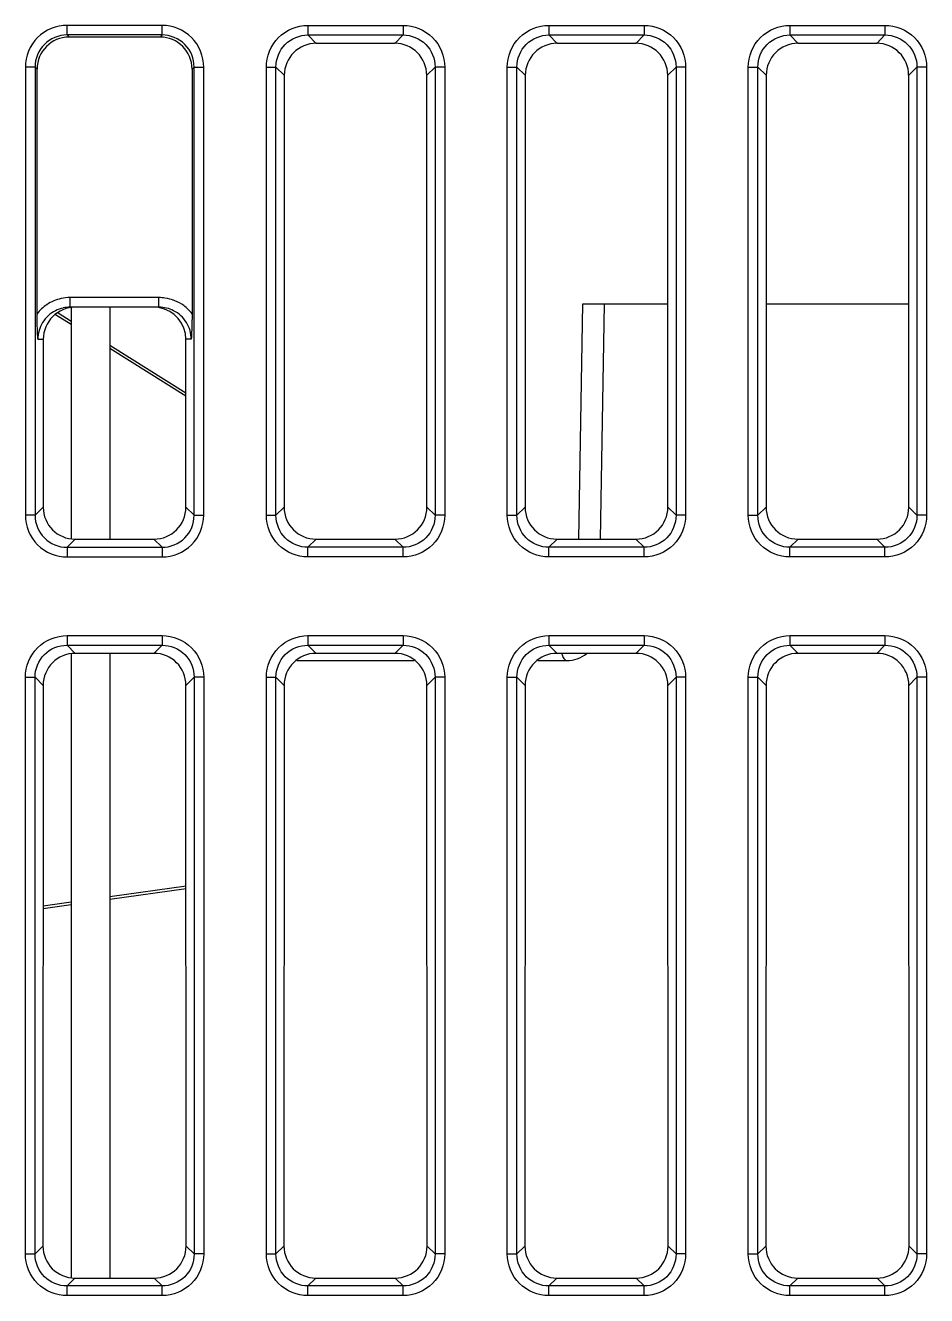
# Model space of a CAD drawing. Header units: millimetres. Extents: x 1211 to 2052, y 913 to 1507.
# Drawn here: x 1358.14 to 1386.19, y 971.94 to 1011.49 of the extents above; entities that cross this region are included whole.
import ezdxf

# ---------------------------------------------------------------- set-up
doc = ezdxf.new("R2010")
doc.units = ezdxf.units.MM
for name, color, linetype in [('F08025N45D024_SM100-13SOLIDLINE', 7, 'Continuous'), ('VF-51-H001SOLIDLINE', 7, 'Continuous'), ('VF-51-P003SOLIDLINE', 7, 'Continuous')]:
    doc.layers.add(name, color=color, linetype=linetype)

msp = doc.modelspace()

# ---------------------------------------------------------------- linework, layer by layer
at = {"layer": 'F08025N45D024_SM100-13SOLIDLINE', "linetype": 'Continuous'}
for p, q in [((1359.57, 1002.174), (1359.082, 1002.479)), ((1359.167, 1002.536), (1359.57, 1002.284)), ((1360.77, 1001.533), (1363.14, 1000.051)), ((1363.14, 999.941), (1360.77, 1001.424)), ((1360.77, 984.369), (1363.145, 984.701)), ((1363.145, 984.608), (1360.77, 984.275)), ((1358.695, 984.078), (1359.57, 984.2)), ((1359.57, 984.107), (1358.695, 983.984))]:
    msp.add_line(p, q, dxfattribs=at)
at = {"layer": 'VF-51-H001SOLIDLINE', "linetype": 'Continuous'}
for p, q in [((1359.57, 1002.687), (1359.57, 995.492)), ((1360.77, 1002.714), (1360.77, 995.492)), ((1359.57, 991.936), (1359.57, 972.485)), ((1360.77, 991.936), (1360.77, 972.485))]:
    msp.add_line(p, q, dxfattribs=at)
at = {"layer": 'VF-51-P003SOLIDLINE', "linetype": 'Continuous'}
for p, q in [((1359.44, 1011.19), (1359.44, 1011.488)), ((1362.4, 1011.488), (1359.44, 1011.488)), ((1362.4, 1011.19), (1362.4, 1011.488)), ((1366.94, 1011.488), (1366.94, 1011.19)), ((1366.94, 1011.488), (1369.9, 1011.488)), ((1369.9, 1011.488), (1369.9, 1011.19)), ((1374.44, 1011.488), (1374.44, 1011.19)), ((1374.44, 1011.488), (1377.4, 1011.488)), ((1377.4, 1011.488), (1377.4, 1011.19)), ((1381.94, 1011.488), (1384.9, 1011.488)), ((1381.94, 1011.488), (1381.94, 1011.19)), ((1384.9, 1011.488), (1384.9, 1011.19)), ((1359.44, 1011.19), (1359.504, 1011.126)), ((1362.4, 1011.19), (1359.44, 1011.19)), ((1362.336, 1011.126), (1359.504, 1011.126)), ((1362.4, 1011.19), (1362.336, 1011.126)), ((1366.94, 1011.19), (1367.199, 1010.93)), ((1366.94, 1011.19), (1369.9, 1011.19)), ((1369.641, 1010.93), (1367.199, 1010.93)), ((1369.9, 1011.19), (1369.641, 1010.93)), ((1374.44, 1011.19), (1377.4, 1011.19)), ((1374.44, 1011.19), (1374.699, 1010.93)), ((1377.141, 1010.93), (1374.699, 1010.93)), ((1377.4, 1011.19), (1377.141, 1010.93)), ((1381.94, 1011.19), (1384.9, 1011.19)), ((1381.94, 1011.19), (1382.199, 1010.93)), ((1384.641, 1010.93), (1382.199, 1010.93)), ((1384.9, 1011.19), (1384.641, 1010.93)), ((1358.145, 1010.193), (1358.145, 996.234)), ((1358.444, 1010.193), (1358.145, 1010.193)), ((1358.444, 1010.193), (1358.444, 996.234)), ((1358.444, 1010.193), (1358.507, 1010.13)), ((1358.507, 1002.512), (1358.507, 1010.13)), ((1363.396, 1010.193), (1363.332, 1010.13)), ((1363.332, 1010.13), (1363.332, 1002.512)), ((1363.396, 996.234), (1363.396, 1010.193)), ((1363.396, 1010.193), (1363.695, 1010.193)), ((1363.695, 996.234), (1363.695, 1010.193)), ((1365.645, 996.234), (1365.645, 1010.193)), ((1365.645, 1010.193), (1365.944, 1010.193)), ((1365.944, 996.234), (1365.944, 1010.193)), ((1365.944, 1010.193), (1366.203, 1009.935)), ((1370.896, 1010.193), (1370.637, 1009.935)), ((1370.896, 1010.193), (1370.896, 996.234)), ((1371.195, 1010.193), (1370.896, 1010.193)), ((1371.195, 1010.193), (1371.195, 996.234)), ((1373.145, 996.234), (1373.145, 1010.193)), ((1373.145, 1010.193), (1373.444, 1010.193)), ((1373.444, 996.234), (1373.444, 1010.193)), ((1373.444, 1010.193), (1373.703, 1009.935)), ((1378.396, 1010.193), (1378.137, 1009.935)), ((1378.396, 1010.193), (1378.396, 996.234)), ((1378.695, 1010.193), (1378.396, 1010.193)), ((1378.695, 1010.193), (1378.695, 996.234)), ((1380.645, 1010.193), (1380.944, 1010.193)), ((1380.645, 996.234), (1380.645, 1010.193)), ((1380.944, 1010.193), (1381.203, 1009.935)), ((1380.944, 996.234), (1380.944, 1010.193)), ((1385.896, 1010.193), (1385.637, 1009.935)), ((1386.195, 1010.193), (1385.896, 1010.193)), ((1385.896, 1010.193), (1385.896, 996.234)), ((1386.195, 1010.193), (1386.195, 996.234)), ((1366.203, 1009.935), (1366.198, 996.488)), ((1370.641, 996.488), (1370.637, 1009.935)), ((1373.703, 1009.935), (1373.698, 996.488)), ((1378.141, 996.488), (1378.137, 1009.935)), ((1381.203, 1009.935), (1381.198, 996.488)), ((1385.641, 996.488), (1385.637, 1009.935)), ((1359.537, 1002.714), (1359.537, 1003.014)), ((1362.302, 1003.014), (1359.537, 1003.014)), ((1362.302, 1002.714), (1362.302, 1003.014)), ((1362.302, 1002.714), (1359.537, 1002.714)), ((1375.368, 995.492), (1375.5, 1002.814)), ((1375.5, 1002.814), (1378.139, 1002.814)), ((1376.042, 995.492), (1376.17, 1002.814)), ((1381.2, 1002.814), (1385.639, 1002.814)), ((1358.531, 1001.714), (1358.7, 1001.714)), ((1358.7, 1001.714), (1358.698, 996.488)), ((1363.141, 996.488), (1363.14, 1001.714)), ((1363.308, 1001.714), (1363.14, 1001.714)), ((1358.444, 996.234), (1358.698, 996.488)), ((1363.396, 996.234), (1363.141, 996.488)), ((1365.944, 996.234), (1366.198, 996.488)), ((1370.896, 996.234), (1370.641, 996.488)), ((1373.444, 996.234), (1373.698, 996.488)), ((1378.396, 996.234), (1378.141, 996.488)), ((1380.944, 996.234), (1381.198, 996.488)), ((1385.896, 996.234), (1385.641, 996.488)), ((1358.444, 996.234), (1358.145, 996.234)), ((1363.396, 996.234), (1363.695, 996.234)), ((1365.645, 996.234), (1365.944, 996.234)), ((1371.195, 996.234), (1370.896, 996.234)), ((1373.145, 996.234), (1373.444, 996.234)), ((1378.695, 996.234), (1378.396, 996.234)), ((1380.645, 996.234), (1380.944, 996.234)), ((1386.195, 996.234), (1385.896, 996.234)), ((1359.44, 995.238), (1359.694, 995.492)), ((1359.694, 995.492), (1362.145, 995.492)), ((1362.4, 995.238), (1362.145, 995.492)), ((1366.94, 995.238), (1367.194, 995.492)), ((1367.194, 995.492), (1369.645, 995.492)), ((1369.9, 995.238), (1369.645, 995.492)), ((1374.44, 995.238), (1374.694, 995.492)), ((1374.694, 995.492), (1377.145, 995.492)), ((1377.4, 995.238), (1377.145, 995.492)), ((1381.94, 995.238), (1382.194, 995.492)), ((1382.194, 995.492), (1384.645, 995.492)), ((1384.9, 995.238), (1384.645, 995.492)), ((1359.44, 995.238), (1359.44, 994.939)), ((1359.44, 995.238), (1362.4, 995.238)), ((1362.4, 995.238), (1362.4, 994.939)), ((1366.94, 994.939), (1366.94, 995.238)), ((1369.9, 995.238), (1366.94, 995.238)), ((1369.9, 994.939), (1369.9, 995.238)), ((1377.4, 995.238), (1374.44, 995.238)), ((1374.44, 994.939), (1374.44, 995.238)), ((1377.4, 994.939), (1377.4, 995.238)), ((1384.9, 995.238), (1381.94, 995.238)), ((1381.94, 994.939), (1381.94, 995.238)), ((1384.9, 994.939), (1384.9, 995.238)), ((1359.44, 994.939), (1362.4, 994.939)), ((1369.9, 994.939), (1366.94, 994.939)), ((1377.4, 994.939), (1374.44, 994.939)), ((1384.9, 994.939), (1381.94, 994.939)), ((1359.44, 992.488), (1362.4, 992.488)), ((1359.44, 992.488), (1359.44, 992.19)), ((1362.4, 992.488), (1362.4, 992.19)), ((1366.94, 992.488), (1369.9, 992.488)), ((1366.94, 992.488), (1366.94, 992.19)), ((1369.9, 992.488), (1369.9, 992.19)), ((1374.44, 992.488), (1377.4, 992.488)), ((1374.44, 992.488), (1374.44, 992.19)), ((1377.4, 992.488), (1377.4, 992.19)), ((1381.94, 992.488), (1384.9, 992.488)), ((1381.94, 992.488), (1381.94, 992.19)), ((1384.9, 992.488), (1384.9, 992.19)), ((1359.44, 992.19), (1359.693, 991.936)), ((1359.44, 992.19), (1362.4, 992.19)), ((1362.146, 991.936), (1359.693, 991.936)), ((1362.4, 992.19), (1362.146, 991.936)), ((1366.94, 992.19), (1369.9, 992.19)), ((1366.94, 992.19), (1367.193, 991.936)), ((1369.646, 991.936), (1367.193, 991.936)), ((1369.9, 992.19), (1369.646, 991.936)), ((1374.44, 992.19), (1377.4, 992.19)), ((1374.44, 992.19), (1374.693, 991.936)), ((1377.146, 991.936), (1374.693, 991.936)), ((1377.4, 992.19), (1377.146, 991.936)), ((1381.94, 992.19), (1384.9, 992.19)), ((1381.94, 992.19), (1382.193, 991.936)), ((1384.646, 991.936), (1382.193, 991.936)), ((1384.9, 992.19), (1384.646, 991.936)), ((1366.591, 991.714), (1370.249, 991.714)), ((1374.091, 991.714), (1374.993, 991.714)), ((1358.145, 973.234), (1358.145, 991.193)), ((1358.145, 991.193), (1358.444, 991.193)), ((1358.444, 991.193), (1358.697, 990.94)), ((1358.444, 973.234), (1358.444, 991.193)), ((1363.396, 991.193), (1363.143, 990.94)), ((1363.695, 991.193), (1363.396, 991.193)), ((1363.396, 991.193), (1363.396, 973.234)), ((1363.695, 991.193), (1363.695, 973.234)), ((1365.645, 991.193), (1365.944, 991.193)), ((1365.645, 973.234), (1365.645, 991.193)), ((1365.944, 991.193), (1366.197, 990.94)), ((1365.944, 973.234), (1365.944, 991.193)), ((1370.896, 991.193), (1370.643, 990.94)), ((1371.195, 991.193), (1370.896, 991.193)), ((1370.896, 991.193), (1370.896, 973.234)), ((1371.195, 991.193), (1371.195, 973.234)), ((1373.145, 991.193), (1373.444, 991.193)), ((1373.145, 973.234), (1373.145, 991.193)), ((1373.444, 991.193), (1373.697, 990.94)), ((1373.444, 973.234), (1373.444, 991.193)), ((1378.396, 991.193), (1378.143, 990.94)), ((1378.695, 991.193), (1378.396, 991.193)), ((1378.396, 991.193), (1378.396, 973.234)), ((1378.695, 991.193), (1378.695, 973.234)), ((1380.645, 991.193), (1380.944, 991.193)), ((1380.645, 973.234), (1380.645, 991.193)), ((1380.944, 991.193), (1381.197, 990.94)), ((1380.944, 973.234), (1380.944, 991.193)), ((1385.896, 991.193), (1385.643, 990.94)), ((1386.195, 991.193), (1385.896, 991.193)), ((1385.896, 991.193), (1385.896, 973.234)), ((1386.195, 991.193), (1386.195, 973.234)), ((1358.697, 990.94), (1358.691, 973.481)), ((1363.148, 973.481), (1363.143, 990.94)), ((1366.197, 990.94), (1366.191, 973.481)), ((1370.648, 973.481), (1370.643, 990.94)), ((1373.697, 990.94), (1373.691, 973.481)), ((1378.148, 973.481), (1378.143, 990.94)), ((1381.197, 990.94), (1381.191, 973.481)), ((1385.648, 973.481), (1385.643, 990.94)), ((1358.444, 973.234), (1358.691, 973.481)), ((1363.396, 973.234), (1363.148, 973.481)), ((1365.944, 973.234), (1366.191, 973.481)), ((1370.896, 973.234), (1370.648, 973.481)), ((1373.444, 973.234), (1373.691, 973.481)), ((1378.396, 973.234), (1378.148, 973.481)), ((1380.944, 973.234), (1381.191, 973.481)), ((1385.896, 973.234), (1385.648, 973.481)), ((1358.145, 973.234), (1358.444, 973.234)), ((1363.695, 973.234), (1363.396, 973.234)), ((1365.645, 973.234), (1365.944, 973.234)), ((1371.195, 973.234), (1370.896, 973.234)), ((1373.145, 973.234), (1373.444, 973.234)), ((1378.695, 973.234), (1378.396, 973.234)), ((1380.645, 973.234), (1380.944, 973.234)), ((1386.195, 973.234), (1385.896, 973.234)), ((1359.44, 972.238), (1359.687, 972.485)), ((1362.4, 972.238), (1359.44, 972.238)), ((1359.44, 971.939), (1359.44, 972.238)), ((1359.687, 972.485), (1362.152, 972.485)), ((1362.4, 972.238), (1362.152, 972.485)), ((1362.4, 971.939), (1362.4, 972.238)), ((1366.94, 972.238), (1367.187, 972.485)), ((1369.9, 972.238), (1366.94, 972.238)), ((1366.94, 971.939), (1366.94, 972.238)), ((1367.187, 972.485), (1369.652, 972.485)), ((1369.9, 972.238), (1369.652, 972.485)), ((1369.9, 971.939), (1369.9, 972.238)), ((1374.44, 972.238), (1374.687, 972.485)), ((1377.4, 972.238), (1374.44, 972.238)), ((1374.44, 971.939), (1374.44, 972.238)), ((1374.687, 972.485), (1377.152, 972.485)), ((1377.4, 972.238), (1377.152, 972.485)), ((1377.4, 971.939), (1377.4, 972.238)), ((1381.94, 972.238), (1382.187, 972.485)), ((1384.9, 972.238), (1381.94, 972.238)), ((1381.94, 971.939), (1381.94, 972.238)), ((1382.187, 972.485), (1384.652, 972.485)), ((1384.9, 972.238), (1384.652, 972.485)), ((1384.9, 971.939), (1384.9, 972.238)), ((1362.4, 971.939), (1359.44, 971.939)), ((1369.9, 971.939), (1366.94, 971.939)), ((1377.4, 971.939), (1374.44, 971.939)), ((1384.9, 971.939), (1381.94, 971.939))]:
    msp.add_line(p, q, dxfattribs=at)
for centre, radius, start, end in [((1359.538, 1001.699), 1.315, 90.0236, 102.2498), ((1362.302, 1001.701), 1.312, 81.8865, 89.9928), ((1359.54, 1001.704), 1.311, 123.8446, 141.9557), ((1359.538, 1001.7), 1.013, 102.5058, 116.8071), ((1359.538, 1001.698), 1.016, 90.0226, 102.4618), ((1362.301, 1001.706), 1.309, 38.0225, 53.7911), ((1374.993, 992.714), 1, 270, 308.5349)]:
    msp.add_arc(centre, radius, start, end, dxfattribs=at)
for centre, major_axis, ratio, start_param, end_param in [((1359.511, 1010.122), (0.712, -0.712), 0.992433, 2.359993, 3.923193), ((1362.329, 1010.122), (-0.712, -0.712), 0.992433, 2.359993, 3.923193), ((1367.206, 1009.927), (0.727, -0.697), 0.992729, 2.339068, 3.902268), ((1369.633, 1009.927), (0.727, 0.697), 0.992729, -0.760675, 0.802525), ((1374.706, 1009.927), (0.727, -0.697), 0.992729, 2.339068, 3.902268), ((1377.133, 1009.927), (0.727, 0.697), 0.992729, -0.760675, 0.802525), ((1382.206, 1009.927), (0.727, -0.697), 0.992729, 2.339068, 3.902268), ((1384.633, 1009.927), (0.727, 0.697), 0.992729, -0.760675, 0.802525), ((1359.704, 1001.714), (1.003, 0.04), 0.996183, 7.814016, 9.384812), ((1362.136, 1001.714), (1.003, -0.04), 0.996183, 6.323151, 7.730297), ((1359.702, 996.496), (0.699, 0.726), 0.992124, -3.942513, -2.379313), ((1362.137, 996.496), (-0.699, 0.726), 0.992124, -3.903872, -2.340672), ((1367.202, 996.496), (0.699, 0.726), 0.992124, -3.942513, -2.379313), ((1369.637, 996.496), (-0.699, 0.726), 0.992124, -3.903872, -2.340672), ((1374.702, 996.496), (0.699, 0.726), 0.992124, -3.942513, -2.379313), ((1377.137, 996.496), (-0.699, 0.726), 0.992124, -3.903872, -2.340672), ((1382.202, 996.496), (0.699, 0.726), 0.992124, -3.942513, -2.379313), ((1384.637, 996.496), (-0.699, 0.726), 0.992124, -3.903872, -2.340672), ((1359.701, 990.933), (0.727, -0.697), 0.992729, 2.339068, 3.902268), ((1362.139, 990.933), (0.727, 0.697), 0.992729, -0.760675, 0.802525), ((1367.201, 990.933), (0.727, -0.697), 0.992729, 2.339068, 3.902268), ((1369.639, 990.933), (0.727, 0.697), 0.992729, -0.760675, 0.802525), ((1374.701, 990.933), (0.727, -0.697), 0.992729, 2.339068, 3.902268), ((1377.139, 990.933), (0.727, 0.697), 0.992729, -0.760675, 0.802525), ((1382.201, 990.933), (0.727, -0.697), 0.992729, 2.339068, 3.902268), ((1384.639, 990.933), (0.727, 0.697), 0.992729, -0.760675, 0.802525), ((1359.695, 973.489), (0.699, 0.726), 0.992124, -3.942513, -2.379313), ((1362.144, 973.489), (-0.699, 0.726), 0.992124, -3.903872, -2.340672), ((1367.195, 973.489), (0.699, 0.726), 0.992124, -3.942513, -2.379313), ((1369.644, 973.489), (-0.699, 0.726), 0.992124, -3.903872, -2.340672), ((1374.695, 973.489), (0.699, 0.726), 0.992124, -3.942513, -2.379313), ((1377.144, 973.489), (-0.699, 0.726), 0.992124, -3.903872, -2.340672), ((1382.195, 973.489), (0.699, 0.726), 0.992124, -3.942513, -2.379313), ((1384.644, 973.489), (-0.699, 0.726), 0.992124, -3.903872, -2.340672)]:
    msp.add_ellipse(centre, major_axis=major_axis, ratio=ratio, start_param=start_param, end_param=end_param, dxfattribs=at)
for points, knots in [([(1359.44, 1011.488), (1359.11, 1011.488), (1358.42, 1011.213), (1358.145, 1010.524), (1358.145, 1010.193)], [0, 0, 0, 0, 0.49993, 1, 1, 1, 1]), ([(1363.695, 1010.193), (1363.695, 1010.524), (1363.42, 1011.213), (1362.73, 1011.488), (1362.4, 1011.488)], [0, 0, 0, 0, 0.49993, 1, 1, 1, 1]), ([(1365.645, 1010.193), (1365.645, 1010.524), (1365.92, 1011.213), (1366.609, 1011.488), (1366.94, 1011.488)], [0, 0, 0, 0, 0.499993, 1, 1, 1, 1]), ([(1369.9, 1011.488), (1370.23, 1011.488), (1370.92, 1011.213), (1371.195, 1010.524), (1371.195, 1010.193)], [0, 0, 0, 0, 0.499993, 1, 1, 1, 1]), ([(1373.145, 1010.193), (1373.145, 1010.524), (1373.42, 1011.213), (1374.109, 1011.488), (1374.44, 1011.488)], [0, 0, 0, 0, 0.499993, 1, 1, 1, 1]), ([(1377.4, 1011.488), (1377.73, 1011.488), (1378.42, 1011.213), (1378.695, 1010.524), (1378.695, 1010.193)], [0, 0, 0, 0, 0.499993, 1, 1, 1, 1]), ([(1380.645, 1010.193), (1380.645, 1010.524), (1380.92, 1011.213), (1381.609, 1011.488), (1381.94, 1011.488)], [0, 0, 0, 0, 0.499993, 1, 1, 1, 1]), ([(1384.9, 1011.488), (1385.23, 1011.488), (1385.92, 1011.213), (1386.195, 1010.524), (1386.195, 1010.193)], [0, 0, 0, 0, 0.499993, 1, 1, 1, 1]), ([(1359.44, 1011.19), (1359.186, 1011.19), (1358.654, 1010.979), (1358.443, 1010.448), (1358.444, 1010.193)], [0, 0, 0, 0, 0.49993, 1, 1, 1, 1]), ([(1363.396, 1010.193), (1363.396, 1010.448), (1363.186, 1010.979), (1362.654, 1011.19), (1362.4, 1011.19)], [0, 0, 0, 0, 0.49993, 1, 1, 1, 1]), ([(1365.944, 1010.193), (1365.943, 1010.448), (1366.154, 1010.979), (1366.686, 1011.19), (1366.94, 1011.19)], [0, 0, 0, 0, 0.499993, 1, 1, 1, 1]), ([(1369.9, 1011.19), (1370.154, 1011.19), (1370.686, 1010.979), (1370.896, 1010.448), (1370.896, 1010.193)], [0, 0, 0, 0, 0.499993, 1, 1, 1, 1]), ([(1373.444, 1010.193), (1373.443, 1010.448), (1373.654, 1010.979), (1374.186, 1011.19), (1374.44, 1011.19)], [0, 0, 0, 0, 0.499993, 1, 1, 1, 1]), ([(1377.4, 1011.19), (1377.654, 1011.19), (1378.186, 1010.979), (1378.396, 1010.448), (1378.396, 1010.193)], [0, 0, 0, 0, 0.499993, 1, 1, 1, 1]), ([(1380.944, 1010.193), (1380.943, 1010.448), (1381.154, 1010.979), (1381.686, 1011.19), (1381.94, 1011.19)], [0, 0, 0, 0, 0.499993, 1, 1, 1, 1]), ([(1384.9, 1011.19), (1385.154, 1011.19), (1385.686, 1010.979), (1385.896, 1010.448), (1385.896, 1010.193)], [0, 0, 0, 0, 0.499993, 1, 1, 1, 1]), ([(1359.081, 1002.605), (1358.919, 1002.523), (1358.635, 1002.265), (1358.531, 1001.895), (1358.531, 1001.714)], [0, 0, 0, 0, 0.500123, 1, 1, 1, 1]), ([(1363.308, 1001.714), (1363.308, 1001.895), (1363.205, 1002.265), (1362.92, 1002.523), (1362.759, 1002.605)], [0, 0, 0, 0, 0.500188, 1, 1, 1, 1]), ([(1358.531, 1001.714), (1358.528, 1001.776), (1358.516, 1002.042), (1358.507, 1002.308), (1358.507, 1002.512)], [0, 0, 0, 0, 0.236261, 1, 1, 1, 1]), ([(1363.332, 1002.512), (1363.332, 1002.441), (1363.329, 1002.175), (1363.318, 1001.909), (1363.308, 1001.714)], [0, 0, 0, 0, 0.264981, 1, 1, 1, 1]), ([(1358.145, 996.234), (1358.145, 995.903), (1358.42, 995.214), (1359.109, 994.939), (1359.44, 994.939)], [0, 0, 0, 0, 0.49993, 1, 1, 1, 1]), ([(1358.444, 996.234), (1358.443, 995.979), (1358.654, 995.448), (1359.186, 995.237), (1359.44, 995.238)], [0, 0, 0, 0, 0.49993, 1, 1, 1, 1]), ([(1362.4, 995.238), (1362.654, 995.237), (1363.186, 995.448), (1363.396, 995.979), (1363.396, 996.234)], [0, 0, 0, 0, 0.49993, 1, 1, 1, 1]), ([(1362.4, 994.939), (1362.73, 994.939), (1363.42, 995.214), (1363.695, 995.903), (1363.695, 996.234)], [0, 0, 0, 0, 0.49993, 1, 1, 1, 1]), ([(1366.94, 994.939), (1366.609, 994.939), (1365.92, 995.214), (1365.645, 995.903), (1365.645, 996.234)], [0, 0, 0, 0, 0.499993, 1, 1, 1, 1]), ([(1366.94, 995.238), (1366.686, 995.237), (1366.154, 995.448), (1365.943, 995.979), (1365.944, 996.234)], [0, 0, 0, 0, 0.499993, 1, 1, 1, 1]), ([(1371.195, 996.234), (1371.195, 995.903), (1370.92, 995.214), (1370.23, 994.939), (1369.9, 994.939)], [0, 0, 0, 0, 0.499993, 1, 1, 1, 1]), ([(1370.896, 996.234), (1370.896, 995.979), (1370.686, 995.448), (1370.154, 995.237), (1369.9, 995.238)], [0, 0, 0, 0, 0.499993, 1, 1, 1, 1]), ([(1374.44, 994.939), (1374.109, 994.939), (1373.42, 995.214), (1373.145, 995.903), (1373.145, 996.234)], [0, 0, 0, 0, 0.499993, 1, 1, 1, 1]), ([(1374.44, 995.238), (1374.186, 995.237), (1373.654, 995.448), (1373.443, 995.979), (1373.444, 996.234)], [0, 0, 0, 0, 0.499993, 1, 1, 1, 1]), ([(1378.695, 996.234), (1378.695, 995.903), (1378.42, 995.214), (1377.73, 994.939), (1377.4, 994.939)], [0, 0, 0, 0, 0.499993, 1, 1, 1, 1]), ([(1378.396, 996.234), (1378.396, 995.979), (1378.186, 995.448), (1377.654, 995.237), (1377.4, 995.238)], [0, 0, 0, 0, 0.499993, 1, 1, 1, 1]), ([(1381.94, 994.939), (1381.609, 994.939), (1380.92, 995.214), (1380.645, 995.903), (1380.645, 996.234)], [0, 0, 0, 0, 0.499993, 1, 1, 1, 1]), ([(1381.94, 995.238), (1381.686, 995.237), (1381.154, 995.448), (1380.943, 995.979), (1380.944, 996.234)], [0, 0, 0, 0, 0.499993, 1, 1, 1, 1]), ([(1386.195, 996.234), (1386.195, 995.903), (1385.92, 995.214), (1385.23, 994.939), (1384.9, 994.939)], [0, 0, 0, 0, 0.499993, 1, 1, 1, 1]), ([(1385.896, 996.234), (1385.896, 995.979), (1385.686, 995.448), (1385.154, 995.237), (1384.9, 995.238)], [0, 0, 0, 0, 0.499993, 1, 1, 1, 1]), ([(1358.145, 991.193), (1358.145, 991.524), (1358.42, 992.213), (1359.109, 992.488), (1359.44, 992.488)], [0, 0, 0, 0, 0.499993, 1, 1, 1, 1]), ([(1362.4, 992.488), (1362.73, 992.488), (1363.42, 992.213), (1363.695, 991.524), (1363.695, 991.193)], [0, 0, 0, 0, 0.499993, 1, 1, 1, 1]), ([(1365.645, 991.193), (1365.645, 991.524), (1365.92, 992.213), (1366.609, 992.488), (1366.94, 992.488)], [0, 0, 0, 0, 0.499993, 1, 1, 1, 1]), ([(1369.9, 992.488), (1370.23, 992.488), (1370.92, 992.213), (1371.195, 991.524), (1371.195, 991.193)], [0, 0, 0, 0, 0.499993, 1, 1, 1, 1]), ([(1373.145, 991.193), (1373.145, 991.524), (1373.42, 992.213), (1374.109, 992.488), (1374.44, 992.488)], [0, 0, 0, 0, 0.499993, 1, 1, 1, 1]), ([(1377.4, 992.488), (1377.73, 992.488), (1378.42, 992.213), (1378.695, 991.524), (1378.695, 991.193)], [0, 0, 0, 0, 0.499993, 1, 1, 1, 1]), ([(1380.645, 991.193), (1380.645, 991.524), (1380.92, 992.213), (1381.609, 992.488), (1381.94, 992.488)], [0, 0, 0, 0, 0.499993, 1, 1, 1, 1]), ([(1384.9, 992.488), (1385.23, 992.488), (1385.92, 992.213), (1386.195, 991.524), (1386.195, 991.193)], [0, 0, 0, 0, 0.499993, 1, 1, 1, 1]), ([(1358.444, 991.193), (1358.443, 991.448), (1358.654, 991.979), (1359.186, 992.19), (1359.44, 992.19)], [0, 0, 0, 0, 0.499993, 1, 1, 1, 1]), ([(1362.4, 992.19), (1362.654, 992.19), (1363.186, 991.979), (1363.396, 991.448), (1363.396, 991.193)], [0, 0, 0, 0, 0.499993, 1, 1, 1, 1]), ([(1365.944, 991.193), (1365.943, 991.448), (1366.154, 991.979), (1366.686, 992.19), (1366.94, 992.19)], [0, 0, 0, 0, 0.499993, 1, 1, 1, 1]), ([(1369.9, 992.19), (1370.154, 992.19), (1370.686, 991.979), (1370.896, 991.448), (1370.896, 991.193)], [0, 0, 0, 0, 0.499993, 1, 1, 1, 1]), ([(1373.444, 991.193), (1373.443, 991.448), (1373.654, 991.979), (1374.186, 992.19), (1374.44, 992.19)], [0, 0, 0, 0, 0.499993, 1, 1, 1, 1]), ([(1374.837, 991.932), (1374.841, 991.917), (1374.856, 991.864), (1374.878, 991.812), (1374.9, 991.779)], [0, 0, 0, 0, 0.283498, 1, 1, 1, 1]), ([(1377.4, 992.19), (1377.654, 992.19), (1378.186, 991.979), (1378.396, 991.448), (1378.396, 991.193)], [0, 0, 0, 0, 0.499993, 1, 1, 1, 1]), ([(1380.944, 991.193), (1380.943, 991.448), (1381.154, 991.979), (1381.686, 992.19), (1381.94, 992.19)], [0, 0, 0, 0, 0.499993, 1, 1, 1, 1]), ([(1384.9, 992.19), (1385.154, 992.19), (1385.686, 991.979), (1385.896, 991.448), (1385.896, 991.193)], [0, 0, 0, 0, 0.499993, 1, 1, 1, 1]), ([(1374.9, 991.779), (1374.906, 991.769), (1374.929, 991.739), (1374.966, 991.714), (1374.993, 991.714)], [0, 0, 0, 0, 0.307561, 1, 1, 1, 1]), ([(1359.44, 971.939), (1359.109, 971.939), (1358.42, 972.214), (1358.145, 972.903), (1358.145, 973.234)], [0, 0, 0, 0, 0.499993, 1, 1, 1, 1]), ([(1359.44, 972.238), (1359.186, 972.237), (1358.654, 972.448), (1358.443, 972.979), (1358.444, 973.234)], [0, 0, 0, 0, 0.499993, 1, 1, 1, 1]), ([(1363.695, 973.234), (1363.695, 972.903), (1363.42, 972.214), (1362.73, 971.939), (1362.4, 971.939)], [0, 0, 0, 0, 0.499993, 1, 1, 1, 1]), ([(1363.396, 973.234), (1363.396, 972.979), (1363.186, 972.448), (1362.654, 972.237), (1362.4, 972.238)], [0, 0, 0, 0, 0.499993, 1, 1, 1, 1]), ([(1366.94, 971.939), (1366.609, 971.939), (1365.92, 972.214), (1365.645, 972.903), (1365.645, 973.234)], [0, 0, 0, 0, 0.499993, 1, 1, 1, 1]), ([(1366.94, 972.238), (1366.686, 972.237), (1366.154, 972.448), (1365.943, 972.979), (1365.944, 973.234)], [0, 0, 0, 0, 0.499993, 1, 1, 1, 1]), ([(1371.195, 973.234), (1371.195, 972.903), (1370.92, 972.214), (1370.23, 971.939), (1369.9, 971.939)], [0, 0, 0, 0, 0.499993, 1, 1, 1, 1]), ([(1370.896, 973.234), (1370.896, 972.979), (1370.686, 972.448), (1370.154, 972.237), (1369.9, 972.238)], [0, 0, 0, 0, 0.499993, 1, 1, 1, 1]), ([(1374.44, 971.939), (1374.109, 971.939), (1373.42, 972.214), (1373.145, 972.903), (1373.145, 973.234)], [0, 0, 0, 0, 0.499993, 1, 1, 1, 1]), ([(1374.44, 972.238), (1374.186, 972.237), (1373.654, 972.448), (1373.443, 972.979), (1373.444, 973.234)], [0, 0, 0, 0, 0.499993, 1, 1, 1, 1]), ([(1378.396, 973.234), (1378.396, 972.979), (1378.186, 972.448), (1377.654, 972.237), (1377.4, 972.238)], [0, 0, 0, 0, 0.499993, 1, 1, 1, 1]), ([(1378.695, 973.234), (1378.695, 972.903), (1378.42, 972.214), (1377.73, 971.939), (1377.4, 971.939)], [0, 0, 0, 0, 0.499993, 1, 1, 1, 1]), ([(1381.94, 971.939), (1381.609, 971.939), (1380.92, 972.214), (1380.645, 972.903), (1380.645, 973.234)], [0, 0, 0, 0, 0.499993, 1, 1, 1, 1]), ([(1381.94, 972.238), (1381.686, 972.237), (1381.154, 972.448), (1380.943, 972.979), (1380.944, 973.234)], [0, 0, 0, 0, 0.499993, 1, 1, 1, 1]), ([(1385.896, 973.234), (1385.896, 972.979), (1385.686, 972.448), (1385.154, 972.237), (1384.9, 972.238)], [0, 0, 0, 0, 0.499993, 1, 1, 1, 1]), ([(1386.195, 973.234), (1386.195, 972.903), (1385.92, 972.214), (1385.23, 971.939), (1384.9, 971.939)], [0, 0, 0, 0, 0.499993, 1, 1, 1, 1])]:
    msp.add_open_spline(points, degree=3, knots=knots, dxfattribs=at)
for points in [[(1359.259, 1002.984), (1359.1, 1002.949), (1358.945, 1002.883), (1358.81, 1002.793)], [(1363.074, 1002.762), (1362.904, 1002.886), (1362.696, 1002.971), (1362.487, 1003)], [(1362.759, 1002.605), (1362.619, 1002.675), (1362.459, 1002.714), (1362.302, 1002.714)]]:
    msp.add_open_spline(points, degree=3, dxfattribs=at)

doc.saveas('drawing.dxf')
